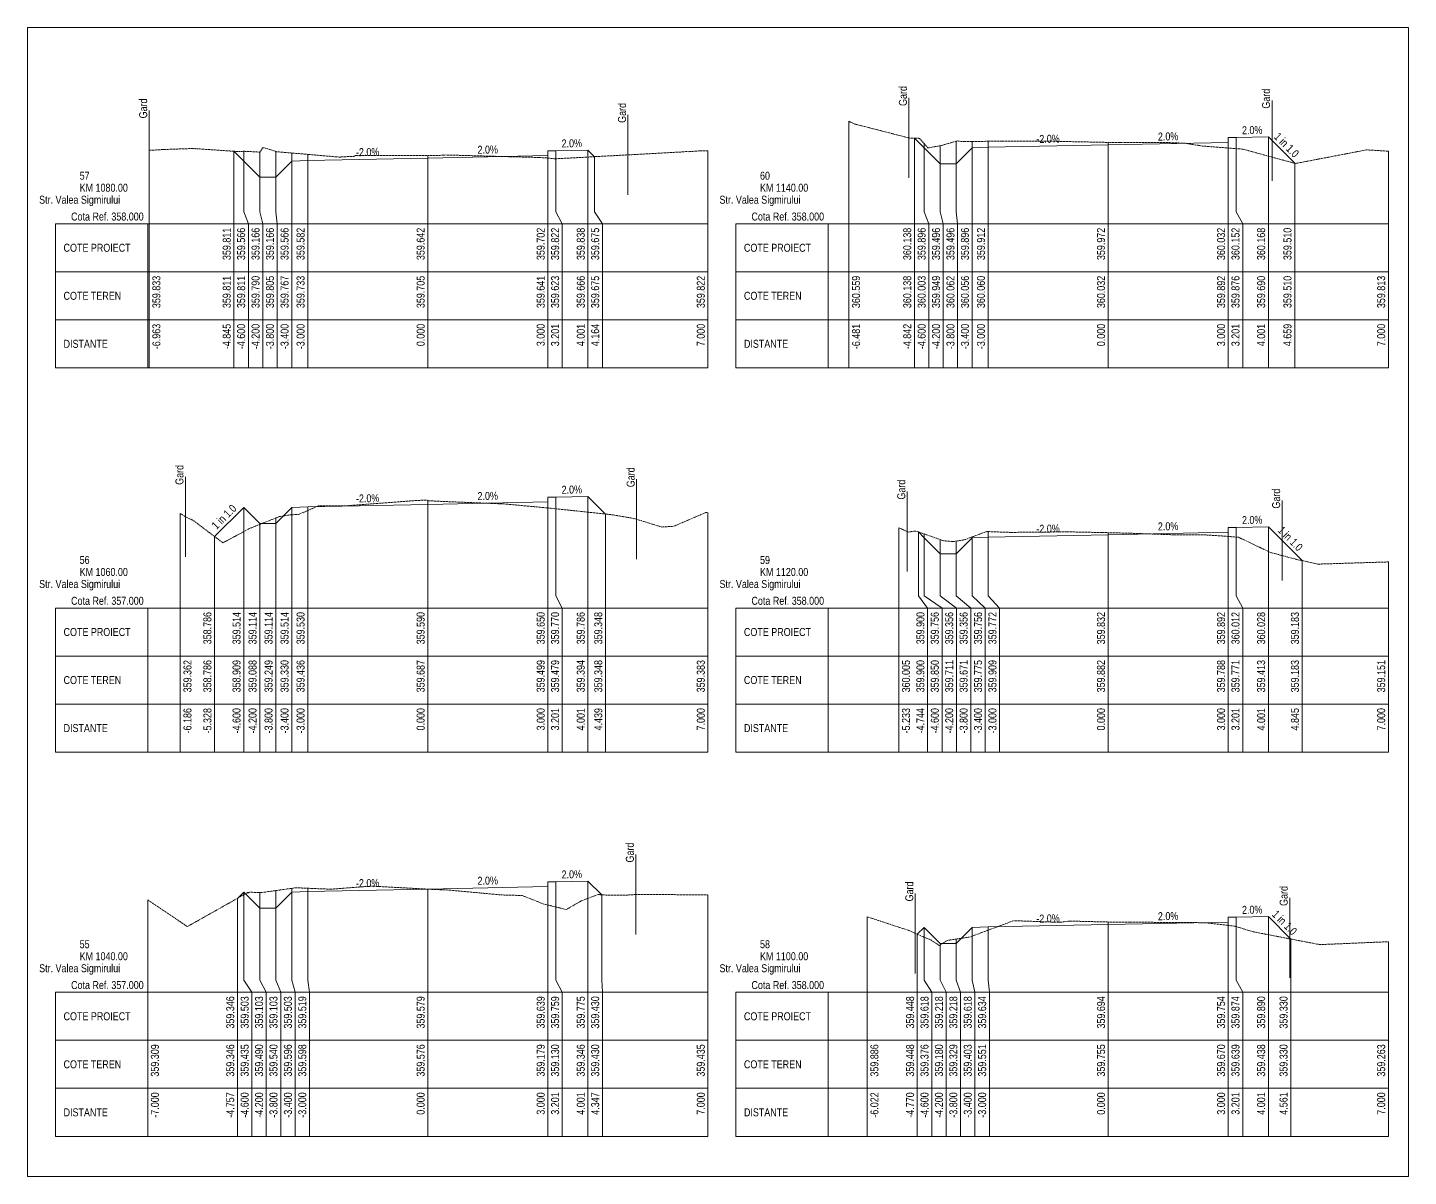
# Paper-space layout 'Str. Valea Sigmirului-XS-10' of a CAD drawing. Extents: x 0 to 345, y 0 to 287.
import ezdxf
from ezdxf.enums import TextEntityAlignment as Align

# ---------------------------------------------------------------- set-up
doc = ezdxf.new("R2010")
doc.units = 0
doc.linetypes.add('DASHED2', pattern=[0.375, 0.25, -0.125])
doc.layers.add('ARD-No Plot', color=1, linetype='Continuous', lineweight=0, plot=False)
for name, color, linetype, lineweight in [('Cartus', 7, 'Continuous', 0), ('DESIGN-TEXT', 7, 'Continuous', 0), ('EXISTING-TEXT', 7, 'Continuous', 0), ('LINES', 7, 'Continuous', 0), ('Text', 7, 'Continuous', 0), ('X-RL', 7, 'Continuous', 0), ('XPLOT-DESIGN', 5, 'Continuous', 0), ('XPLOT-EXISTING', 3, 'DASHED2', 0), ('XPLOT-GRADE', 7, 'Continuous', 0), ('XPLOT-KM', 7, 'Continuous', 0), ('XPLOT-TITLE', 7, 'Continuous', 0)]:
    doc.layers.add(name, color=color, linetype=linetype, lineweight=lineweight)
doc.styles.add('Arial', font='arial.ttf', dxfattribs={"width": 0.8})

# ---------------------------------------------------------------- blocks, each defined once
blk = doc.blocks.new('A3_TRANSV_ALIN_TIRENA')
at = {"layer": 'Cartus'}
blk.add_lwpolyline([(0, 0), (0, 287), (345, 287), (345, 0)], close=True, dxfattribs=at)

psp = doc.layouts.new('Str. Valea Sigmirului-XS-10')

# ---------------------------------------------------------------- linework, layer by layer
at = {"layer": 'LINES'}
for p, q in [((220.2, 269.43), (220.2, 249.43)), ((30.37, 266.33), (30.37, 246.33)), ((310.93, 268.76), (310.93, 248.76)), ((150.01, 265.21), (150.01, 245.21)), ((205.19, 241), (205.19, 263.59)), ((205.19, 241), (205.19, 263.59)), ((221.58, 241), (221.58, 259.38)), ((221.58, 241), (221.58, 259.38)), ((221.58, 241), (221.58, 259.38)), ((302.01, 241), (302.01, 259.52)), ((302.01, 241), (302.01, 259.52)), ((302.01, 241), (302.01, 259.52)), ((310.01, 241), (310.01, 259.68)), ((310.01, 241), (310.01, 259.68)), ((310.01, 241), (310.01, 259.68)), ((30.37, 241), (30.37, 256.33)), ((30.37, 241), (30.37, 256.33)), ((51.55, 241), (51.55, 256.11)), ((51.55, 241), (51.55, 256.11)), ((51.55, 241), (51.55, 256.11)), ((54, 241), (54, 256.11)), ((54, 241), (54, 256.11)), ((54, 241), (54, 256.11)), ((58, 241), (58, 255.9)), ((58, 241), (58, 255.9)), ((58, 241), (58, 255.9)), ((62, 241), (62, 256.05)), ((62, 241), (62, 256.05)), ((62, 241), (62, 256.05)), ((66, 241), (66, 255.67)), ((66, 241), (66, 255.67)), ((66, 241), (66, 255.67)), ((70, 241), (70, 255.33)), ((70, 241), (70, 255.33)), ((70, 241), (70, 255.33)), ((132.01, 241), (132.01, 256.22)), ((132.01, 241), (132.01, 256.22)), ((132.01, 241), (132.01, 256.22)), ((140.01, 241), (140.01, 256.38)), ((140.01, 241), (140.01, 256.38)), ((140.01, 241), (140.01, 256.38)), ((170, 241), (170, 256.22)), ((170, 241), (170, 256.22)), ((224, 241), (224, 258.03)), ((224, 241), (224, 258.03)), ((224, 241), (224, 258.03)), ((228, 241), (228, 257.49)), ((228, 241), (228, 257.49)), ((228, 241), (228, 257.49)), ((232, 241), (232, 258.62)), ((232, 241), (232, 258.62)), ((232, 241), (232, 258.62)), ((236, 241), (236, 258.56)), ((236, 241), (236, 258.56)), ((236, 241), (236, 258.56)), ((240, 241), (240, 258.6)), ((240, 241), (240, 258.6)), ((240, 241), (240, 258.6)), ((270, 241), (270, 258.32)), ((270, 241), (270, 258.32)), ((270, 241), (270, 258.32)), ((300, 241), (300, 258.32)), ((300, 241), (300, 258.32)), ((300, 241), (300, 258.32)), ((340, 241), (340, 256.13)), ((340, 241), (340, 256.13)), ((100, 241), (100, 255.05)), ((100, 241), (100, 255.05)), ((100, 241), (100, 255.05)), ((130, 241), (130, 255.02)), ((130, 241), (130, 255.02)), ((130, 241), (130, 255.02)), ((141.64, 241), (141.64, 254.75)), ((141.64, 241), (141.64, 254.75)), ((141.64, 241), (141.64, 254.75)), ((316.59, 241), (316.59, 253.1)), ((316.59, 241), (316.59, 253.1)), ((316.59, 241), (316.59, 253.1)), ((30.37, 238), (30.37, 241)), ((30.37, 238), (30.37, 241)), ((51.55, 238), (51.55, 241)), ((51.55, 238), (51.55, 241)), ((51.55, 238), (51.55, 241)), ((55.15, 238), (54, 241)), ((55.15, 238), (54, 241)), ((55.15, 238), (54, 241)), ((58.75, 238), (58, 241)), ((58.75, 238), (58, 241)), ((58.75, 238), (58, 241)), ((62.35, 238), (62, 241)), ((62.35, 238), (62, 241)), ((62.35, 238), (62, 241)), ((66, 238), (66, 241)), ((66, 238), (66, 241)), ((66, 238), (66, 241)), ((70, 238), (70, 241)), ((70, 238), (70, 241)), ((70, 238), (70, 241)), ((100, 238), (100, 241)), ((100, 238), (100, 241)), ((100, 238), (100, 241)), ((130, 238), (130, 241)), ((130, 238), (130, 241)), ((130, 238), (130, 241)), ((133.6, 238), (132.01, 241)), ((133.6, 238), (132.01, 241)), ((133.6, 238), (132.01, 241)), ((140.01, 238), (140.01, 241)), ((140.01, 238), (140.01, 241)), ((140.01, 238), (140.01, 241)), ((143.61, 238), (141.64, 241)), ((143.61, 238), (141.64, 241)), ((143.61, 238), (141.64, 241)), ((170, 238), (170, 241)), ((170, 238), (170, 241)), ((205.19, 238), (205.19, 241)), ((205.19, 238), (205.19, 241)), ((221.58, 238), (221.58, 241)), ((221.58, 238), (221.58, 241)), ((221.58, 238), (221.58, 241)), ((225.18, 238), (224, 241)), ((225.18, 238), (224, 241)), ((225.18, 238), (224, 241)), ((228.78, 238), (228, 241)), ((228.78, 238), (228, 241)), ((228.78, 238), (228, 241)), ((232.38, 238), (232, 241)), ((232.38, 238), (232, 241)), ((232.38, 238), (232, 241)), ((236, 238), (236, 241)), ((236, 238), (236, 241)), ((236, 238), (236, 241)), ((240, 238), (240, 241)), ((240, 238), (240, 241)), ((240, 238), (240, 241)), ((270, 238), (270, 241)), ((270, 238), (270, 241)), ((270, 238), (270, 241)), ((300, 238), (300, 241)), ((300, 238), (300, 241)), ((300, 238), (300, 241)), ((303.6, 238), (302.01, 241)), ((303.6, 238), (302.01, 241)), ((303.6, 238), (302.01, 241)), ((310.01, 238), (310.01, 241)), ((310.01, 238), (310.01, 241)), ((310.01, 238), (310.01, 241)), ((316.59, 238), (316.59, 241)), ((316.59, 238), (316.59, 241)), ((316.59, 238), (316.59, 241)), ((340, 238), (340, 241)), ((340, 238), (340, 241)), ((6.98, 226), (6.98, 238)), ((6.98, 238), (30, 238)), ((30, 202), (30, 238)), ((30, 238), (170, 238)), ((30.37, 202), (30.37, 238)), ((30.37, 202), (30.37, 238)), ((51.55, 202), (51.55, 238)), ((51.55, 202), (51.55, 238)), ((51.55, 202), (51.55, 238)), ((55.15, 202), (55.15, 238)), ((55.15, 202), (55.15, 238)), ((55.15, 202), (55.15, 238)), ((58.75, 202), (58.75, 238)), ((58.75, 202), (58.75, 238)), ((58.75, 202), (58.75, 238)), ((62.35, 202), (62.35, 238)), ((62.35, 202), (62.35, 238)), ((62.35, 202), (62.35, 238)), ((66, 202), (66, 238)), ((66, 202), (66, 238)), ((66, 202), (66, 238)), ((70, 202), (70, 238)), ((70, 202), (70, 238)), ((70, 202), (70, 238)), ((100, 202), (100, 238)), ((100, 202), (100, 238)), ((100, 202), (100, 238)), ((130, 202), (130, 238)), ((130, 202), (130, 238)), ((130, 202), (130, 238)), ((133.6, 202), (133.6, 238)), ((133.6, 202), (133.6, 238)), ((133.6, 202), (133.6, 238)), ((140.01, 202), (140.01, 238)), ((140.01, 202), (140.01, 238)), ((140.01, 202), (140.01, 238)), ((143.61, 202), (143.61, 238)), ((143.61, 202), (143.61, 238)), ((143.61, 202), (143.61, 238)), ((170, 202), (170, 238)), ((170, 202), (170, 238)), ((170, 202), (170, 238)), ((176.98, 226), (176.98, 238)), ((176.98, 238), (200, 238)), ((200, 202), (200, 238)), ((200, 238), (340, 238)), ((205.19, 202), (205.19, 238)), ((205.19, 202), (205.19, 238)), ((221.58, 202), (221.58, 238)), ((221.58, 202), (221.58, 238)), ((221.58, 202), (221.58, 238)), ((225.18, 202), (225.18, 238)), ((225.18, 202), (225.18, 238)), ((225.18, 202), (225.18, 238)), ((228.78, 202), (228.78, 238)), ((228.78, 202), (228.78, 238)), ((228.78, 202), (228.78, 238)), ((232.38, 202), (232.38, 238)), ((232.38, 202), (232.38, 238)), ((232.38, 202), (232.38, 238)), ((236, 202), (236, 238)), ((236, 202), (236, 238)), ((236, 202), (236, 238)), ((240, 202), (240, 238)), ((240, 202), (240, 238)), ((240, 202), (240, 238)), ((270, 202), (270, 238)), ((270, 202), (270, 238)), ((270, 202), (270, 238)), ((300, 202), (300, 238)), ((300, 202), (300, 238)), ((300, 202), (300, 238)), ((303.6, 202), (303.6, 238)), ((303.6, 202), (303.6, 238)), ((303.6, 202), (303.6, 238)), ((310.01, 202), (310.01, 238)), ((310.01, 202), (310.01, 238)), ((310.01, 202), (310.01, 238)), ((316.59, 202), (316.59, 238)), ((316.59, 202), (316.59, 238)), ((316.59, 202), (316.59, 238)), ((340, 202), (340, 238)), ((340, 202), (340, 238)), ((340, 202), (340, 238)), ((6.98, 214), (6.98, 226)), ((6.98, 226), (30, 226)), ((30, 226), (6.98, 226)), ((30, 226), (170, 226)), ((176.98, 214), (176.98, 226)), ((176.98, 226), (200, 226)), ((200, 226), (176.98, 226)), ((200, 226), (340, 226)), ((6.98, 202), (6.98, 214)), ((6.98, 214), (30, 214)), ((30, 214), (6.98, 214)), ((30, 214), (170, 214)), ((176.98, 202), (176.98, 214)), ((176.98, 214), (200, 214)), ((200, 214), (176.98, 214)), ((200, 214), (340, 214)), ((30, 202), (6.98, 202)), ((30, 202), (170, 202)), ((200, 202), (176.98, 202)), ((200, 202), (340, 202)), ((39.43, 174.77), (39.43, 154.77)), ((152.17, 174.17), (152.17, 154.17)), ((132.01, 145), (132.01, 169.7)), ((132.01, 145), (132.01, 169.7)), ((132.01, 145), (132.01, 169.7)), ((140.01, 145), (140.01, 169.86)), ((140.01, 145), (140.01, 169.86)), ((140.01, 145), (140.01, 169.86)), ((219.79, 171.09), (219.79, 151.09)), ((38.14, 145), (38.14, 165.62)), ((38.14, 145), (38.14, 165.62)), ((54, 145), (54, 167.14)), ((54, 145), (54, 167.14)), ((54, 145), (54, 167.14)), ((66, 145), (66, 167.14)), ((66, 145), (66, 167.14)), ((66, 145), (66, 167.14)), ((70, 145), (70, 167.3)), ((70, 145), (70, 167.3)), ((70, 145), (70, 167.3)), ((100, 145), (100, 168.87)), ((100, 145), (100, 168.87)), ((100, 145), (100, 168.87)), ((130, 145), (130, 168.5)), ((130, 145), (130, 168.5)), ((130, 145), (130, 168.5)), ((170, 145), (170, 165.83)), ((170, 145), (170, 165.83)), ((313.45, 168.84), (313.45, 148.84)), ((58, 145), (58, 163.14)), ((58, 145), (58, 163.14)), ((58, 145), (58, 163.14)), ((62, 145), (62, 164.49)), ((62, 145), (62, 164.49)), ((62, 145), (62, 164.49)), ((144.39, 145), (144.39, 165.48)), ((144.39, 145), (144.39, 165.48)), ((144.39, 145), (144.39, 165.48)), ((310.01, 145), (310.01, 162.28)), ((310.01, 145), (310.01, 162.28)), ((310.01, 145), (310.01, 162.28)), ((46.72, 145), (46.72, 159.86)), ((46.72, 145), (46.72, 159.86)), ((46.72, 145), (46.72, 159.86)), ((217.67, 145), (217.67, 162.05)), ((217.67, 145), (217.67, 162.05)), ((222.56, 145), (222.56, 161)), ((222.56, 145), (222.56, 161)), ((222.56, 145), (222.56, 161)), ((224, 145), (224, 160.5)), ((224, 145), (224, 160.5)), ((224, 145), (224, 160.5)), ((228, 145), (228, 159.11)), ((228, 145), (228, 159.11)), ((228, 145), (228, 159.11)), ((232, 145), (232, 158.71)), ((232, 145), (232, 158.71)), ((232, 145), (232, 158.71)), ((236, 145), (236, 159.75)), ((236, 145), (236, 159.75)), ((236, 145), (236, 159.75)), ((240, 145), (240, 161.09)), ((240, 145), (240, 161.09)), ((240, 145), (240, 161.09)), ((270, 145), (270, 160.82)), ((270, 145), (270, 160.82)), ((270, 145), (270, 160.82)), ((300, 145), (300, 160.92)), ((300, 145), (300, 160.92)), ((300, 145), (300, 160.92)), ((302.01, 145), (302.01, 162.12)), ((302.01, 145), (302.01, 162.12)), ((302.01, 145), (302.01, 162.12)), ((318.45, 145), (318.45, 153.83)), ((318.45, 145), (318.45, 153.83)), ((318.45, 145), (318.45, 153.83)), ((340, 145), (340, 153.51)), ((340, 145), (340, 153.51)), ((38.14, 142), (38.14, 145)), ((38.14, 142), (38.14, 145)), ((46.72, 142), (46.72, 145)), ((46.72, 142), (46.72, 145)), ((46.72, 142), (46.72, 145)), ((54, 142), (54, 145)), ((54, 142), (54, 145)), ((54, 142), (54, 145)), ((58, 142), (58, 145)), ((58, 142), (58, 145)), ((58, 142), (58, 145)), ((62, 142), (62, 145)), ((62, 142), (62, 145)), ((62, 142), (62, 145)), ((66, 142), (66, 145)), ((66, 142), (66, 145)), ((66, 142), (66, 145)), ((70, 142), (70, 145)), ((70, 142), (70, 145)), ((70, 142), (70, 145)), ((100, 142), (100, 145)), ((100, 142), (100, 145)), ((100, 142), (100, 145)), ((130, 142), (130, 145)), ((130, 142), (130, 145)), ((130, 142), (130, 145)), ((133.6, 142), (132.01, 145)), ((133.6, 142), (132.01, 145)), ((133.6, 142), (132.01, 145)), ((140.01, 142), (140.01, 145)), ((140.01, 142), (140.01, 145)), ((140.01, 142), (140.01, 145)), ((144.39, 142), (144.39, 145)), ((144.39, 142), (144.39, 145)), ((144.39, 142), (144.39, 145)), ((170, 142), (170, 145)), ((170, 142), (170, 145)), ((217.67, 142), (217.67, 145)), ((217.67, 142), (217.67, 145)), ((224.87, 142), (222.56, 145)), ((224.87, 142), (222.56, 145)), ((224.87, 142), (222.56, 145)), ((228.47, 142), (224, 145)), ((228.47, 142), (224, 145)), ((228.47, 142), (224, 145)), ((232.07, 142), (228, 145)), ((232.07, 142), (228, 145)), ((232.07, 142), (228, 145)), ((235.67, 142), (232, 145)), ((235.67, 142), (232, 145)), ((235.67, 142), (232, 145)), ((239.27, 142), (236, 145)), ((239.27, 142), (236, 145)), ((239.27, 142), (236, 145)), ((242.87, 142), (240, 145)), ((242.87, 142), (240, 145)), ((242.87, 142), (240, 145)), ((270, 142), (270, 145)), ((270, 142), (270, 145)), ((270, 142), (270, 145)), ((300, 142), (300, 145)), ((300, 142), (300, 145)), ((300, 142), (300, 145)), ((303.6, 142), (302.01, 145)), ((303.6, 142), (302.01, 145)), ((303.6, 142), (302.01, 145)), ((310.01, 142), (310.01, 145)), ((310.01, 142), (310.01, 145)), ((310.01, 142), (310.01, 145)), ((318.45, 142), (318.45, 145)), ((318.45, 142), (318.45, 145)), ((318.45, 142), (318.45, 145)), ((340, 142), (340, 145)), ((340, 142), (340, 145)), ((6.98, 130), (6.98, 142)), ((6.98, 142), (30, 142)), ((30, 106), (30, 142)), ((30, 142), (170, 142)), ((38.14, 106), (38.14, 142)), ((38.14, 106), (38.14, 142)), ((46.72, 106), (46.72, 142)), ((46.72, 106), (46.72, 142)), ((46.72, 106), (46.72, 142)), ((54, 106), (54, 142)), ((54, 106), (54, 142)), ((54, 106), (54, 142)), ((58, 106), (58, 142)), ((58, 106), (58, 142)), ((58, 106), (58, 142)), ((62, 106), (62, 142)), ((62, 106), (62, 142)), ((62, 106), (62, 142)), ((66, 106), (66, 142)), ((66, 106), (66, 142)), ((66, 106), (66, 142)), ((70, 106), (70, 142)), ((70, 106), (70, 142)), ((70, 106), (70, 142)), ((100, 106), (100, 142)), ((100, 106), (100, 142)), ((100, 106), (100, 142)), ((130, 106), (130, 142)), ((130, 106), (130, 142)), ((130, 106), (130, 142)), ((133.6, 106), (133.6, 142)), ((133.6, 106), (133.6, 142)), ((133.6, 106), (133.6, 142)), ((140.01, 106), (140.01, 142)), ((140.01, 106), (140.01, 142)), ((140.01, 106), (140.01, 142)), ((144.39, 106), (144.39, 142)), ((144.39, 106), (144.39, 142)), ((144.39, 106), (144.39, 142)), ((170, 106), (170, 142)), ((170, 106), (170, 142)), ((170, 106), (170, 142)), ((176.98, 130), (176.98, 142)), ((176.98, 142), (200, 142)), ((200, 106), (200, 142)), ((200, 142), (340, 142)), ((217.67, 106), (217.67, 142)), ((217.67, 106), (217.67, 142)), ((224.87, 106), (224.87, 142)), ((224.87, 106), (224.87, 142)), ((224.87, 106), (224.87, 142)), ((228.47, 106), (228.47, 142)), ((228.47, 106), (228.47, 142)), ((228.47, 106), (228.47, 142)), ((232.07, 106), (232.07, 142)), ((232.07, 106), (232.07, 142)), ((232.07, 106), (232.07, 142)), ((235.67, 106), (235.67, 142)), ((235.67, 106), (235.67, 142)), ((235.67, 106), (235.67, 142)), ((239.27, 106), (239.27, 142)), ((239.27, 106), (239.27, 142)), ((239.27, 106), (239.27, 142)), ((242.87, 106), (242.87, 142)), ((242.87, 106), (242.87, 142)), ((242.87, 106), (242.87, 142)), ((270, 106), (270, 142)), ((270, 106), (270, 142)), ((270, 106), (270, 142)), ((300, 106), (300, 142)), ((300, 106), (300, 142)), ((300, 106), (300, 142)), ((303.6, 106), (303.6, 142)), ((303.6, 106), (303.6, 142)), ((303.6, 106), (303.6, 142)), ((310.01, 106), (310.01, 142)), ((310.01, 106), (310.01, 142)), ((310.01, 106), (310.01, 142)), ((318.45, 106), (318.45, 142)), ((318.45, 106), (318.45, 142)), ((318.45, 106), (318.45, 142)), ((340, 106), (340, 142)), ((340, 106), (340, 142)), ((340, 106), (340, 142)), ((6.98, 118), (6.98, 130)), ((6.98, 130), (30, 130)), ((30, 130), (6.98, 130)), ((30, 130), (170, 130)), ((176.98, 118), (176.98, 130)), ((176.98, 130), (200, 130)), ((200, 130), (176.98, 130)), ((200, 130), (340, 130)), ((6.98, 106), (6.98, 118)), ((6.98, 118), (30, 118)), ((30, 118), (6.98, 118)), ((30, 118), (170, 118)), ((176.98, 106), (176.98, 118)), ((176.98, 118), (200, 118)), ((200, 118), (176.98, 118)), ((200, 118), (340, 118)), ((30, 106), (6.98, 106)), ((30, 106), (170, 106)), ((200, 106), (176.98, 106)), ((200, 106), (340, 106)), ((151.97, 80.42), (151.97, 60.42)), ((132.01, 49), (132.01, 73.59)), ((132.01, 49), (132.01, 73.59)), ((132.01, 49), (132.01, 73.59)), ((140.01, 49), (140.01, 73.75)), ((140.01, 49), (140.01, 73.75)), ((140.01, 49), (140.01, 73.75)), ((30, 49), (30, 69.09)), ((30, 49), (30, 69.09)), ((52.43, 49), (52.43, 69.46)), ((52.43, 49), (52.43, 69.46)), ((52.43, 49), (52.43, 69.46)), ((54, 49), (54, 71.03)), ((54, 49), (54, 71.03)), ((54, 49), (54, 71.03)), ((58, 49), (58, 70.9)), ((58, 49), (58, 70.9)), ((58, 49), (58, 70.9)), ((62, 49), (62, 71.4)), ((62, 49), (62, 71.4)), ((62, 49), (62, 71.4)), ((66, 49), (66, 71.96)), ((66, 49), (66, 71.96)), ((66, 49), (66, 71.96)), ((70, 49), (70, 71.98)), ((70, 49), (70, 71.98)), ((70, 49), (70, 71.98)), ((100, 49), (100, 71.79)), ((100, 49), (100, 71.79)), ((100, 49), (100, 71.79)), ((130, 49), (130, 72.39)), ((130, 49), (130, 72.39)), ((130, 49), (130, 72.39)), ((143.47, 49), (143.47, 70.3)), ((143.47, 49), (143.47, 70.3)), ((143.47, 49), (143.47, 70.3)), ((170, 49), (170, 70.35)), ((170, 49), (170, 70.35)), ((221.8, 70.7), (221.8, 50.7)), ((315.34, 69.57), (315.34, 49.57)), ((209.78, 49), (209.78, 64.86)), ((209.78, 49), (209.78, 64.86)), ((224, 49), (224, 62.18)), ((224, 49), (224, 62.18)), ((224, 49), (224, 62.18)), ((236, 49), (236, 62.18)), ((236, 49), (236, 62.18)), ((236, 49), (236, 62.18)), ((240, 49), (240, 62.34)), ((240, 49), (240, 62.34)), ((240, 49), (240, 62.34)), ((270, 49), (270, 63.55)), ((270, 49), (270, 63.55)), ((270, 49), (270, 63.55)), ((300, 49), (300, 63.54)), ((300, 49), (300, 63.54)), ((300, 49), (300, 63.54)), ((302.01, 49), (302.01, 64.74)), ((302.01, 49), (302.01, 64.74)), ((302.01, 49), (302.01, 64.74)), ((310.01, 49), (310.01, 64.9)), ((310.01, 49), (310.01, 64.9)), ((310.01, 49), (310.01, 64.9)), ((222.3, 49), (222.3, 60.48)), ((222.3, 49), (222.3, 60.48)), ((222.3, 49), (222.3, 60.48)), ((232, 49), (232, 59.29)), ((232, 49), (232, 59.29)), ((232, 49), (232, 59.29)), ((315.61, 49), (315.61, 59.3)), ((315.61, 49), (315.61, 59.3)), ((315.61, 49), (315.61, 59.3)), ((228, 49), (228, 58.18)), ((228, 49), (228, 58.18)), ((228, 49), (228, 58.18)), ((340, 49), (340, 58.63)), ((340, 49), (340, 58.63)), ((30, 46), (30, 49)), ((30, 46), (30, 49)), ((52.43, 46), (52.43, 49)), ((52.43, 46), (52.43, 49)), ((52.43, 46), (52.43, 49)), ((56.03, 46), (54, 49)), ((56.03, 46), (54, 49)), ((56.03, 46), (54, 49)), ((59.63, 46), (58, 49)), ((59.63, 46), (58, 49)), ((59.63, 46), (58, 49)), ((63.23, 46), (62, 49)), ((63.23, 46), (62, 49)), ((63.23, 46), (62, 49)), ((66.83, 46), (66, 49)), ((66.83, 46), (66, 49)), ((66.83, 46), (66, 49)), ((70.43, 46), (70, 49)), ((70.43, 46), (70, 49)), ((70.43, 46), (70, 49)), ((100, 46), (100, 49)), ((100, 46), (100, 49)), ((100, 46), (100, 49)), ((130, 46), (130, 49)), ((130, 46), (130, 49)), ((130, 46), (130, 49)), ((133.6, 46), (132.01, 49)), ((133.6, 46), (132.01, 49)), ((133.6, 46), (132.01, 49)), ((140.01, 46), (140.01, 49)), ((140.01, 46), (140.01, 49)), ((140.01, 46), (140.01, 49)), ((143.61, 46), (143.47, 49)), ((143.61, 46), (143.47, 49)), ((143.61, 46), (143.47, 49)), ((170, 46), (170, 49)), ((170, 46), (170, 49)), ((209.78, 46), (209.78, 49)), ((209.78, 46), (209.78, 49)), ((222.3, 46), (222.3, 49)), ((222.3, 46), (222.3, 49)), ((222.3, 46), (222.3, 49)), ((225.9, 46), (224, 49)), ((225.9, 46), (224, 49)), ((225.9, 46), (224, 49)), ((229.5, 46), (228, 49)), ((229.5, 46), (228, 49)), ((229.5, 46), (228, 49)), ((233.1, 46), (232, 49)), ((233.1, 46), (232, 49)), ((233.1, 46), (232, 49)), ((236.7, 46), (236, 49)), ((236.7, 46), (236, 49)), ((236.7, 46), (236, 49)), ((240.3, 46), (240, 49)), ((240.3, 46), (240, 49)), ((240.3, 46), (240, 49)), ((270, 46), (270, 49)), ((270, 46), (270, 49)), ((270, 46), (270, 49)), ((300, 46), (300, 49)), ((300, 46), (300, 49)), ((300, 46), (300, 49)), ((303.6, 46), (302.01, 49)), ((303.6, 46), (302.01, 49)), ((303.6, 46), (302.01, 49)), ((310.01, 46), (310.01, 49)), ((310.01, 46), (310.01, 49)), ((310.01, 46), (310.01, 49)), ((315.61, 46), (315.61, 49)), ((315.61, 46), (315.61, 49)), ((315.61, 46), (315.61, 49)), ((340, 46), (340, 49)), ((340, 46), (340, 49)), ((6.98, 34), (6.98, 46)), ((6.98, 46), (30, 46)), ((30, 10), (30, 46)), ((30, 10), (30, 46)), ((30, 10), (30, 46)), ((30, 46), (170, 46)), ((52.43, 10), (52.43, 46)), ((52.43, 10), (52.43, 46)), ((52.43, 10), (52.43, 46)), ((56.03, 10), (56.03, 46)), ((56.03, 10), (56.03, 46)), ((56.03, 10), (56.03, 46)), ((59.63, 10), (59.63, 46)), ((59.63, 10), (59.63, 46)), ((59.63, 10), (59.63, 46)), ((63.23, 10), (63.23, 46)), ((63.23, 10), (63.23, 46)), ((63.23, 10), (63.23, 46)), ((66.83, 10), (66.83, 46)), ((66.83, 10), (66.83, 46)), ((66.83, 10), (66.83, 46)), ((70.43, 10), (70.43, 46)), ((70.43, 10), (70.43, 46)), ((70.43, 10), (70.43, 46)), ((100, 10), (100, 46)), ((100, 10), (100, 46)), ((100, 10), (100, 46)), ((130, 10), (130, 46)), ((130, 10), (130, 46)), ((130, 10), (130, 46)), ((133.6, 10), (133.6, 46)), ((133.6, 10), (133.6, 46)), ((133.6, 10), (133.6, 46)), ((140.01, 10), (140.01, 46)), ((140.01, 10), (140.01, 46)), ((140.01, 10), (140.01, 46)), ((143.61, 10), (143.61, 46)), ((143.61, 10), (143.61, 46)), ((143.61, 10), (143.61, 46)), ((170, 10), (170, 46)), ((170, 10), (170, 46)), ((170, 10), (170, 46)), ((176.98, 34), (176.98, 46)), ((176.98, 46), (200, 46)), ((200, 10), (200, 46)), ((200, 46), (340, 46)), ((209.78, 10), (209.78, 46)), ((209.78, 10), (209.78, 46)), ((222.3, 10), (222.3, 46)), ((222.3, 10), (222.3, 46)), ((222.3, 10), (222.3, 46)), ((225.9, 10), (225.9, 46)), ((225.9, 10), (225.9, 46)), ((225.9, 10), (225.9, 46)), ((229.5, 10), (229.5, 46)), ((229.5, 10), (229.5, 46)), ((229.5, 10), (229.5, 46)), ((233.1, 10), (233.1, 46)), ((233.1, 10), (233.1, 46)), ((233.1, 10), (233.1, 46)), ((236.7, 10), (236.7, 46)), ((236.7, 10), (236.7, 46)), ((236.7, 10), (236.7, 46)), ((240.3, 10), (240.3, 46)), ((240.3, 10), (240.3, 46)), ((240.3, 10), (240.3, 46)), ((270, 10), (270, 46)), ((270, 10), (270, 46)), ((270, 10), (270, 46)), ((300, 10), (300, 46)), ((300, 10), (300, 46)), ((300, 10), (300, 46)), ((303.6, 10), (303.6, 46)), ((303.6, 10), (303.6, 46)), ((303.6, 10), (303.6, 46)), ((310.01, 10), (310.01, 46)), ((310.01, 10), (310.01, 46)), ((310.01, 10), (310.01, 46)), ((315.61, 10), (315.61, 46)), ((315.61, 10), (315.61, 46)), ((315.61, 10), (315.61, 46)), ((340, 10), (340, 46)), ((340, 10), (340, 46)), ((340, 10), (340, 46)), ((6.98, 22), (6.98, 34)), ((6.98, 34), (30, 34)), ((30, 34), (6.98, 34)), ((30, 34), (170, 34)), ((176.98, 22), (176.98, 34)), ((176.98, 34), (200, 34)), ((200, 34), (176.98, 34)), ((200, 34), (340, 34)), ((6.98, 10), (6.98, 22)), ((6.98, 22), (30, 22)), ((30, 22), (6.98, 22)), ((30, 22), (170, 22)), ((176.98, 10), (176.98, 22)), ((176.98, 22), (200, 22)), ((200, 22), (176.98, 22)), ((200, 22), (340, 22)), ((30, 10), (6.98, 10)), ((30, 10), (170, 10)), ((200, 10), (176.98, 10)), ((200, 10), (340, 10))]:
    psp.add_line(p, q, dxfattribs=at)
at = {"layer": 'XPLOT-DESIGN'}
for p, q in [((221.58, 259.38), (224, 256.96)), ((300, 258.32), (300.01, 259.52)), ((300.01, 259.52), (302.01, 259.52)), ((302.01, 259.52), (310.01, 259.68)), ((310.01, 259.68), (316.59, 253.1)), ((51.55, 256.11), (54, 253.66)), ((130, 255.02), (130.01, 256.22)), ((130.01, 256.22), (132.01, 256.22)), ((132.01, 256.22), (140.01, 256.38)), ((140.01, 256.38), (141.64, 254.75)), ((224, 256.96), (228, 252.96)), ((232, 252.96), (236, 256.96)), ((236, 256.96), (240, 257.12)), ((240, 257.12), (270, 257.72)), ((270, 257.72), (300, 258.32)), ((54, 253.66), (58, 249.66)), ((62, 249.66), (66, 253.66)), ((66, 253.66), (70, 253.82)), ((70, 253.82), (100, 254.42)), ((100, 254.42), (130, 255.02)), ((228, 252.96), (232, 252.96)), ((58, 249.66), (62, 249.66)), ((130, 168.5), (130.01, 169.7)), ((130.01, 169.7), (132.01, 169.7)), ((132.01, 169.7), (140.01, 169.86)), ((140.01, 169.86), (144.39, 165.48)), ((46.72, 159.86), (54, 167.14)), ((54, 167.14), (58, 163.14)), ((62, 163.14), (66, 167.14)), ((66, 167.14), (70, 167.3)), ((70, 167.3), (100, 167.9)), ((100, 167.9), (130, 168.5)), ((58, 163.14), (62, 163.14)), ((302.01, 162.12), (310.01, 162.28)), ((310.01, 162.28), (318.45, 153.83)), ((222.56, 161), (224, 159.56)), ((224, 159.56), (228, 155.56)), ((232, 155.56), (236, 159.56)), ((236, 159.56), (240, 159.72)), ((240, 159.72), (270, 160.32)), ((270, 160.32), (300, 160.92)), ((300, 160.92), (300.01, 162.12)), ((300.01, 162.12), (302.01, 162.12)), ((228, 155.56), (232, 155.56)), ((130, 72.39), (130.01, 73.59)), ((130.01, 73.59), (132.01, 73.59)), ((132.01, 73.59), (140.01, 73.75)), ((140.01, 73.75), (143.47, 70.3)), ((52.43, 69.46), (54, 71.03)), ((54, 71.03), (58, 67.03)), ((62, 67.03), (66, 71.03)), ((66, 71.03), (70, 71.19)), ((70, 71.19), (100, 71.79)), ((100, 71.79), (130, 72.39)), ((58, 67.03), (62, 67.03)), ((222.3, 60.48), (224, 62.18)), ((224, 62.18), (228, 58.18)), ((232, 58.18), (236, 62.18)), ((236, 62.18), (240, 62.34)), ((240, 62.34), (270, 62.94)), ((270, 62.94), (300, 63.54)), ((300, 63.54), (300.01, 64.74)), ((300.01, 64.74), (302.01, 64.74)), ((302.01, 64.74), (310.01, 64.9)), ((310.01, 64.9), (315.61, 59.3)), ((228, 58.18), (232, 58.18))]:
    psp.add_line(p, q, dxfattribs=at)
at = {"layer": 'XPLOT-EXISTING'}
for p, q in [((205.19, 263.59), (206.66, 262.92)), ((206.66, 262.92), (220.2, 259.43)), ((220.2, 259.43), (221.58, 259.38)), ((221.58, 259.38), (222.88, 259.33)), ((222.88, 259.33), (224, 258.03)), ((30.37, 256.33), (34.03, 256.55)), ((34.03, 256.55), (41.48, 256.8)), ((41.48, 256.8), (41.69, 256.72)), ((41.69, 256.72), (42.03, 256.76)), ((42.03, 256.76), (51.55, 256.11)), ((51.55, 256.11), (52.88, 256.02)), ((52.88, 256.02), (53.89, 256.11)), ((53.89, 256.11), (54, 256.11)), ((54, 256.11), (58, 255.9)), ((58, 255.9), (58.03, 255.9)), ((58.03, 255.9), (58.49, 256.47)), ((58.49, 256.47), (58.59, 256.97)), ((58.59, 256.97), (59.47, 256.91)), ((59.47, 256.91), (62, 256.05)), ((62, 256.05), (62.14, 256)), ((62.14, 256), (66, 255.67)), ((66, 255.67), (70, 255.33)), ((70, 255.33), (77.98, 254.64)), ((141.64, 254.75), (163.35, 255.93)), ((163.35, 255.93), (164.87, 256.06)), ((164.87, 256.06), (165.11, 255.99)), ((165.11, 255.99), (167.85, 256.21)), ((167.85, 256.21), (170, 256.22)), ((170, 256.22), (170, 256.22)), ((224, 258.03), (224.93, 256.94)), ((224.93, 256.94), (228, 257.49)), ((228, 257.49), (228.32, 257.55)), ((228.32, 257.55), (232, 258.62)), ((232, 258.62), (232.23, 258.69)), ((232.23, 258.69), (233.82, 258.53)), ((233.82, 258.53), (236, 258.56)), ((236, 258.56), (240, 258.6)), ((240, 258.6), (243.4, 258.63)), ((243.4, 258.63), (255.12, 258.67)), ((255.12, 258.67), (255.7, 258.63)), ((255.7, 258.63), (257.5, 258.58)), ((257.5, 258.58), (270, 258.32)), ((270, 258.32), (270, 258.32)), ((270, 258.32), (270.58, 258.31)), ((270.58, 258.31), (272.81, 258.29)), ((272.81, 258.29), (273.56, 258.31)), ((273.56, 258.31), (273.57, 258.29)), ((273.57, 258.29), (283.16, 258.34)), ((283.16, 258.34), (289.31, 258.12)), ((289.31, 258.12), (291.78, 257.65)), ((291.78, 257.65), (291.82, 257.7)), ((291.82, 257.7), (293.5, 257.42)), ((293.5, 257.42), (300, 256.92)), ((300, 256.92), (302.01, 256.76)), ((302.01, 256.76), (303.64, 256.64)), ((303.64, 256.64), (310.01, 254.9)), ((316.77, 253.05), (334.57, 256.46)), ((334.57, 256.46), (340, 256.13)), ((340, 256.13), (340, 256.13)), ((77.98, 254.64), (78.61, 254.72)), ((78.61, 254.72), (81.47, 254.83)), ((81.47, 254.83), (81.91, 255.02)), ((81.91, 255.02), (100, 255.05)), ((100, 255.05), (100, 255.05)), ((100, 255.05), (102.64, 255.05)), ((102.64, 255.05), (104.02, 255.16)), ((104.02, 255.16), (104.42, 255.18)), ((104.42, 255.18), (127.58, 254.56)), ((127.58, 254.56), (127.61, 254.54)), ((127.61, 254.54), (129.38, 254.47)), ((129.38, 254.47), (130, 254.41)), ((130, 254.41), (130.19, 254.4)), ((130.19, 254.4), (131.84, 254.22)), ((131.84, 254.22), (132.01, 254.23)), ((132.01, 254.23), (140.01, 254.66)), ((140.01, 254.66), (141.64, 254.75)), ((310.01, 254.9), (316.59, 253.1)), ((316.59, 253.1), (316.77, 253.05)), ((38.14, 165.62), (39.43, 164.77)), ((67.71, 165.36), (70, 166.36)), ((70, 166.36), (72.63, 167.51)), ((72.63, 167.51), (79.44, 167.52)), ((79.44, 167.52), (96.74, 168.83)), ((96.74, 168.83), (99.85, 168.98)), ((99.85, 168.98), (100, 168.87)), ((100, 168.87), (100, 168.87)), ((100, 168.87), (100.08, 168.81)), ((100.08, 168.81), (103.27, 168.64)), ((103.27, 168.64), (119.11, 168)), ((119.11, 168), (130, 166.99)), ((130, 166.99), (131.15, 166.88)), ((131.15, 166.88), (132.01, 166.79)), ((132.01, 166.79), (140.01, 165.94)), ((140.01, 165.94), (144.39, 165.48)), ((161.46, 162.42), (169.49, 165.87)), ((169.49, 165.87), (170, 165.83)), ((170, 165.83), (170, 165.83)), ((39.43, 164.77), (41.23, 163.98)), ((41.23, 163.98), (46.72, 159.86)), ((55.39, 161.84), (58, 162.88)), ((58, 162.88), (62, 164.49)), ((62, 164.49), (62.83, 164.82)), ((62.83, 164.82), (65.6, 165.28)), ((65.6, 165.28), (66, 165.3)), ((66, 165.3), (67.71, 165.36)), ((144.39, 165.48), (145.94, 165.31)), ((145.94, 165.31), (151.47, 164.38)), ((151.47, 164.38), (158.46, 162.23)), ((158.46, 162.23), (161.46, 162.42)), ((46.72, 159.86), (48.82, 158.28)), ((48.82, 158.28), (54, 161.09)), ((54, 161.09), (55.39, 161.84)), ((217.67, 162.05), (219.79, 161.09)), ((219.79, 161.09), (219.81, 161.03)), ((219.81, 161.03), (220.03, 160.97)), ((220.03, 160.97), (221.89, 161.23)), ((221.89, 161.23), (222.56, 161)), ((222.56, 161), (224, 160.5)), ((224, 160.5), (228, 159.11)), ((228, 159.11), (228.86, 158.81)), ((228.86, 158.81), (231.17, 158.59)), ((231.17, 158.59), (232, 158.71)), ((232, 158.71), (234.02, 159.02)), ((234.02, 159.02), (236, 159.75)), ((236, 159.75), (239.64, 161.1)), ((239.64, 161.1), (240, 161.09)), ((240, 161.09), (245.64, 160.89)), ((245.64, 160.89), (259.74, 161.03)), ((259.74, 161.03), (269.42, 160.83)), ((269.42, 160.83), (270, 160.82)), ((270, 160.82), (270, 160.82)), ((270, 160.82), (275.47, 160.68)), ((275.47, 160.68), (286.44, 160.29)), ((286.44, 160.29), (294.46, 160.25)), ((294.46, 160.25), (299.16, 159.95)), ((299.16, 159.95), (300, 159.88)), ((300, 159.88), (302.01, 159.71)), ((302.01, 159.71), (302.58, 159.66)), ((302.58, 159.66), (310.01, 156.13)), ((310.01, 156.13), (310.55, 155.88)), ((310.55, 155.88), (317.12, 154.13)), ((317.12, 154.13), (318.45, 153.83)), ((318.45, 153.83), (322.28, 152.96)), ((322.28, 152.96), (340, 153.51)), ((340, 153.51), (340, 153.51)), ((75.77, 71.75), (85.69, 72.49)), ((85.69, 72.49), (86.48, 72.53)), ((86.48, 72.53), (86.54, 72.49)), ((86.54, 72.49), (100, 71.76)), ((30, 69.09), (30, 69.09)), ((30, 69.09), (38.7, 63.24)), ((39.91, 62.41), (52.43, 69.46)), ((52.43, 69.46), (54, 70.35)), ((54, 70.35), (54.87, 70.83)), ((54.87, 70.83), (55.07, 70.98)), ((55.07, 70.98), (55.16, 70.78)), ((55.16, 70.78), (55.17, 70.96)), ((55.17, 70.96), (55.46, 71)), ((55.46, 71), (58, 70.9)), ((58, 70.9), (58.36, 70.89)), ((58.36, 70.89), (62, 71.4)), ((62, 71.4), (66, 71.96)), ((66, 71.96), (67.04, 72.11)), ((67.04, 72.11), (70, 71.98)), ((70, 71.98), (75.77, 71.75)), ((100, 71.76), (100, 71.76)), ((100, 71.76), (101.03, 71.7)), ((101.03, 71.7), (105.15, 71.54)), ((105.15, 71.54), (118.42, 70.31)), ((118.42, 70.31), (123.56, 70.17)), ((123.56, 70.17), (128.78, 68.09)), ((138.34, 68.82), (140.01, 69.46)), ((140.01, 69.46), (142.61, 70.44)), ((142.61, 70.44), (143.37, 70.3)), ((143.37, 70.3), (143.47, 70.3)), ((143.47, 70.3), (149.96, 70.29)), ((149.96, 70.29), (151.97, 70.42)), ((151.97, 70.42), (170, 70.35)), ((128.78, 68.09), (130, 67.79)), ((130, 67.79), (132.01, 67.3)), ((132.01, 67.3), (134.57, 66.67)), ((134.57, 66.67), (138.34, 68.82)), ((38.7, 63.24), (39.91, 62.41)), ((209.78, 64.86), (220.24, 61.41)), ((240, 61.51), (246.36, 63.88)), ((246.36, 63.88), (257.88, 63.47)), ((257.88, 63.47), (260.4, 63.78)), ((260.4, 63.78), (270, 63.55)), ((270, 63.55), (270, 63.55)), ((270, 63.55), (272.24, 63.49)), ((272.24, 63.49), (275.36, 63.5)), ((275.36, 63.5), (291.15, 63.42)), ((291.15, 63.42), (294.59, 63.32)), ((294.59, 63.32), (300, 62.7)), ((300, 62.7), (301.6, 62.52)), ((301.6, 62.52), (302.01, 62.39)), ((302.01, 62.39), (306.19, 61.12)), ((220.24, 61.41), (221.8, 60.7)), ((221.8, 60.7), (222.3, 60.48)), ((222.3, 60.48), (224, 59.76)), ((224, 59.76), (225.65, 59.07)), ((225.65, 59.07), (227.82, 57.68)), ((228, 57.8), (229.79, 58.96)), ((229.79, 58.96), (232, 59.29)), ((232, 59.29), (235.37, 59.79)), ((235.37, 59.79), (236, 60.03)), ((236, 60.03), (240, 61.51)), ((306.19, 61.12), (310.01, 60.38)), ((310.01, 60.38), (315.61, 59.3)), ((315.61, 59.3), (322.89, 57.9)), ((227.82, 57.68), (228, 57.8)), ((322.89, 57.9), (340, 58.63)), ((340, 58.63), (340, 58.63))]:
    psp.add_line(p, q, dxfattribs=at)

# ---------------------------------------------------------------- block references
at = {"layer": 'Cartus'}
psp.add_blockref('A3_TRANSV_ALIN_TIRENA', (0, 0), dxfattribs=at)

# ---------------------------------------------------------------- texts
at = {"layer": 'ARD-No Plot', "style": 'Arial', "width": 0.8}
for p in [(13, 243), (183, 243), (13, 147), (183, 147), (13, 51), (183, 51)]:
    psp.add_text('Str. Valea Sigmirului', height=2, dxfattribs=at).set_placement(p, align=Align.CENTER)
at = {"layer": 'DESIGN-TEXT', "style": 'Arial', "width": 0.8}
for s, p in [('359.811', (50.75, 237)), ('359.566', (54.35, 237)), ('359.166', (57.95, 237)), ('359.166', (61.55, 237)), ('359.566', (65.2, 237)), ('359.582', (69.2, 237)), ('359.642', (99.2, 237)), ('359.702', (129.2, 237)), ('359.822', (132.8, 237)), ('359.838', (139.21, 237)), ('359.675', (142.81, 237)), ('360.138', (220.78, 237)), ('359.896', (224.38, 237)), ('359.496', (227.98, 237)), ('359.496', (231.58, 237)), ('359.896', (235.2, 237)), ('359.912', (239.2, 237)), ('359.972', (269.2, 237)), ('360.032', (299.2, 237)), ('360.152', (302.8, 237)), ('360.168', (309.21, 237)), ('359.510', (315.79, 237)), ('358.786', (45.92, 141)), ('359.514', (53.2, 141)), ('359.114', (57.2, 141)), ('359.114', (61.2, 141)), ('359.514', (65.2, 141)), ('359.530', (69.2, 141)), ('359.590', (99.2, 141)), ('359.650', (129.2, 141)), ('359.770', (132.8, 141)), ('359.786', (139.21, 141)), ('359.348', (143.59, 141)), ('359.900', (224.07, 141)), ('359.756', (227.67, 141)), ('359.356', (231.27, 141)), ('359.356', (234.87, 141)), ('359.756', (238.47, 141)), ('359.772', (242.07, 141)), ('359.832', (269.2, 141)), ('359.892', (299.2, 141)), ('360.012', (302.8, 141)), ('360.028', (309.21, 141)), ('359.183', (317.65, 141)), ('359.346', (51.63, 45)), ('359.503', (55.23, 45)), ('359.103', (58.83, 45)), ('359.103', (62.43, 45)), ('359.503', (66.03, 45)), ('359.519', (69.63, 45)), ('359.579', (99.2, 45)), ('359.639', (129.2, 45)), ('359.759', (132.8, 45)), ('359.775', (139.21, 45)), ('359.430', (142.81, 45)), ('359.448', (221.5, 45)), ('359.618', (225.1, 45)), ('359.218', (228.7, 45)), ('359.218', (232.3, 45)), ('359.618', (235.9, 45)), ('359.634', (239.5, 45)), ('359.694', (269.2, 45)), ('359.754', (299.2, 45)), ('359.874', (302.8, 45)), ('359.890', (309.21, 45)), ('359.330', (314.81, 45))]:
    psp.add_text(s, height=2, rotation=90, dxfattribs=at).set_placement(p, align=Align.RIGHT)
at = {"layer": 'EXISTING-TEXT', "style": 'Arial', "width": 0.8}
for s, p in [('359.833', (33.17, 225)), ('359.811', (50.75, 225)), ('359.811', (54.35, 225)), ('359.790', (57.95, 225)), ('359.805', (61.55, 225)), ('359.767', (65.2, 225)), ('359.733', (69.2, 225)), ('359.705', (99.2, 225)), ('359.705', (99.2, 225)), ('359.641', (129.2, 225)), ('359.623', (132.8, 225)), ('359.666', (139.21, 225)), ('359.675', (142.81, 225)), ('359.822', (169.2, 225)), ('359.822', (169.2, 225)), ('360.559', (207.99, 225)), ('360.138', (220.78, 225)), ('360.003', (224.38, 225)), ('359.949', (227.98, 225)), ('360.062', (231.58, 225)), ('360.056', (235.2, 225)), ('360.060', (239.2, 225)), ('360.032', (269.2, 225)), ('360.032', (269.2, 225)), ('359.892', (299.2, 225)), ('359.876', (302.8, 225)), ('359.690', (309.21, 225)), ('359.510', (315.79, 225)), ('359.813', (339.2, 225)), ('359.813', (339.2, 225)), ('359.362', (40.94, 129)), ('358.786', (45.92, 129)), ('358.909', (53.2, 129)), ('359.088', (57.2, 129)), ('359.249', (61.2, 129)), ('359.330', (65.2, 129)), ('359.436', (69.2, 129)), ('359.687', (99.2, 129)), ('359.687', (99.2, 129)), ('359.499', (129.2, 129)), ('359.479', (132.8, 129)), ('359.394', (139.21, 129)), ('359.348', (143.59, 129)), ('359.383', (169.2, 129)), ('359.383', (169.2, 129)), ('360.005', (220.47, 129)), ('359.900', (224.07, 129)), ('359.850', (227.67, 129)), ('359.711', (231.27, 129)), ('359.671', (234.87, 129)), ('359.775', (238.47, 129)), ('359.909', (242.07, 129)), ('359.882', (269.2, 129)), ('359.882', (269.2, 129)), ('359.788', (299.2, 129)), ('359.771', (302.8, 129)), ('359.413', (309.21, 129)), ('359.183', (317.65, 129)), ('359.151', (339.2, 129)), ('359.151', (339.2, 129)), ('359.309', (32.8, 33)), ('359.309', (32.8, 33)), ('359.346', (51.63, 33)), ('359.435', (55.23, 33)), ('359.490', (58.83, 33)), ('359.540', (62.43, 33)), ('359.596', (66.03, 33)), ('359.598', (69.63, 33)), ('359.576', (99.2, 33)), ('359.576', (99.2, 33)), ('359.179', (129.2, 33)), ('359.130', (132.8, 33)), ('359.346', (139.21, 33)), ('359.430', (142.81, 33)), ('359.435', (169.2, 33)), ('359.886', (212.58, 33)), ('359.448', (221.5, 33)), ('359.376', (225.1, 33)), ('359.180', (228.7, 33)), ('359.329', (232.3, 33)), ('359.403', (235.9, 33)), ('359.551', (239.5, 33)), ('359.755', (269.2, 33)), ('359.755', (269.2, 33)), ('359.670', (299.2, 33)), ('359.639', (302.8, 33)), ('359.438', (309.21, 33)), ('359.330', (314.81, 33)), ('359.263', (339.2, 33)), ('359.263', (339.2, 33))]:
    psp.add_text(s, height=2, rotation=90, dxfattribs=at).set_placement(p, align=Align.RIGHT)
at = {"layer": 'Text', "style": 'Arial', "width": 0.8}
for p in [(29.87, 264.33), (219.7, 267.43), (310.43, 266.76), (149.51, 263.21), (38.93, 172.77), (151.67, 172.17), (219.29, 169.09), (312.95, 166.84), (151.47, 78.42), (221.3, 68.7), (314.84, 67.57)]:
    psp.add_text('Gard', height=2, rotation=90, dxfattribs=at).set_placement(p)
for s, p in [('-6.963', (33.17, 213)), ('-6.963', (33.17, 213)), ('-4.845', (50.75, 213)), ('-4.845', (50.75, 213)), ('-4.845', (50.75, 213)), ('-4.600', (54.35, 213)), ('-4.600', (54.35, 213)), ('-4.600', (54.35, 213)), ('-4.200', (57.95, 213)), ('-4.200', (57.95, 213)), ('-4.200', (57.95, 213)), ('-3.800', (61.55, 213)), ('-3.800', (61.55, 213)), ('-3.800', (61.55, 213)), ('-3.400', (65.2, 213)), ('-3.400', (65.2, 213)), ('-3.400', (65.2, 213)), ('-3.000', (69.2, 213)), ('-3.000', (69.2, 213)), ('-3.000', (69.2, 213)), ('0.000', (99.2, 213)), ('0.000', (99.2, 213)), ('0.000', (99.2, 213)), ('3.000', (129.2, 213)), ('3.000', (129.2, 213)), ('3.000', (129.2, 213)), ('3.201', (132.8, 213)), ('3.201', (132.8, 213)), ('3.201', (132.8, 213)), ('4.001', (139.21, 213)), ('4.001', (139.21, 213)), ('4.001', (139.21, 213)), ('4.164', (142.81, 213)), ('4.164', (142.81, 213)), ('4.164', (142.81, 213)), ('7.000', (169.2, 213)), ('7.000', (169.2, 213)), ('-6.481', (207.99, 213)), ('-6.481', (207.99, 213)), ('-4.842', (220.78, 213)), ('-4.842', (220.78, 213)), ('-4.842', (220.78, 213)), ('-4.600', (224.38, 213)), ('-4.600', (224.38, 213)), ('-4.600', (224.38, 213)), ('-4.200', (227.98, 213)), ('-4.200', (227.98, 213)), ('-4.200', (227.98, 213)), ('-3.800', (231.58, 213)), ('-3.800', (231.58, 213)), ('-3.800', (231.58, 213)), ('-3.400', (235.2, 213)), ('-3.400', (235.2, 213)), ('-3.400', (235.2, 213)), ('-3.000', (239.2, 213)), ('-3.000', (239.2, 213)), ('-3.000', (239.2, 213)), ('0.000', (269.2, 213)), ('0.000', (269.2, 213)), ('0.000', (269.2, 213)), ('3.000', (299.2, 213)), ('3.000', (299.2, 213)), ('3.000', (299.2, 213)), ('3.201', (302.8, 213)), ('3.201', (302.8, 213)), ('3.201', (302.8, 213)), ('4.001', (309.21, 213)), ('4.001', (309.21, 213)), ('4.001', (309.21, 213)), ('4.659', (315.79, 213)), ('4.659', (315.79, 213)), ('4.659', (315.79, 213)), ('7.000', (339.2, 213)), ('7.000', (339.2, 213)), ('-6.186', (40.94, 117)), ('-6.186', (40.94, 117)), ('-5.328', (45.92, 117)), ('-5.328', (45.92, 117)), ('-5.328', (45.92, 117)), ('-4.600', (53.2, 117)), ('-4.600', (53.2, 117)), ('-4.600', (53.2, 117)), ('-4.200', (57.2, 117)), ('-4.200', (57.2, 117)), ('-4.200', (57.2, 117)), ('-3.800', (61.2, 117)), ('-3.800', (61.2, 117)), ('-3.800', (61.2, 117)), ('-3.400', (65.2, 117)), ('-3.400', (65.2, 117)), ('-3.400', (65.2, 117)), ('-3.000', (69.2, 117)), ('-3.000', (69.2, 117)), ('-3.000', (69.2, 117)), ('0.000', (99.2, 117)), ('0.000', (99.2, 117)), ('0.000', (99.2, 117)), ('3.000', (129.2, 117)), ('3.000', (129.2, 117)), ('3.000', (129.2, 117)), ('3.201', (132.8, 117)), ('3.201', (132.8, 117)), ('3.201', (132.8, 117)), ('4.001', (139.21, 117)), ('4.001', (139.21, 117)), ('4.001', (139.21, 117)), ('4.439', (143.59, 117)), ('4.439', (143.59, 117)), ('4.439', (143.59, 117)), ('7.000', (169.2, 117)), ('7.000', (169.2, 117)), ('-5.233', (220.47, 117)), ('-5.233', (220.47, 117)), ('-4.744', (224.07, 117)), ('-4.744', (224.07, 117)), ('-4.744', (224.07, 117)), ('-4.600', (227.67, 117)), ('-4.600', (227.67, 117)), ('-4.600', (227.67, 117)), ('-4.200', (231.27, 117)), ('-4.200', (231.27, 117)), ('-4.200', (231.27, 117)), ('-3.800', (234.87, 117)), ('-3.800', (234.87, 117)), ('-3.800', (234.87, 117)), ('-3.400', (238.47, 117)), ('-3.400', (238.47, 117)), ('-3.400', (238.47, 117)), ('-3.000', (242.07, 117)), ('-3.000', (242.07, 117)), ('-3.000', (242.07, 117)), ('0.000', (269.2, 117)), ('0.000', (269.2, 117)), ('0.000', (269.2, 117)), ('3.000', (299.2, 117)), ('3.000', (299.2, 117)), ('3.000', (299.2, 117)), ('3.201', (302.8, 117)), ('3.201', (302.8, 117)), ('3.201', (302.8, 117)), ('4.001', (309.21, 117)), ('4.001', (309.21, 117)), ('4.001', (309.21, 117)), ('4.845', (317.65, 117)), ('4.845', (317.65, 117)), ('4.845', (317.65, 117)), ('7.000', (339.2, 117)), ('7.000', (339.2, 117)), ('-7.000', (32.8, 21)), ('-7.000', (32.8, 21)), ('-4.757', (51.63, 21)), ('-4.757', (51.63, 21)), ('-4.757', (51.63, 21)), ('-4.600', (55.23, 21)), ('-4.600', (55.23, 21)), ('-4.600', (55.23, 21)), ('-4.200', (58.83, 21)), ('-4.200', (58.83, 21)), ('-4.200', (58.83, 21)), ('-3.800', (62.43, 21)), ('-3.800', (62.43, 21)), ('-3.800', (62.43, 21)), ('-3.400', (66.03, 21)), ('-3.400', (66.03, 21)), ('-3.400', (66.03, 21)), ('-3.000', (69.63, 21)), ('-3.000', (69.63, 21)), ('-3.000', (69.63, 21)), ('0.000', (99.2, 21)), ('0.000', (99.2, 21)), ('0.000', (99.2, 21)), ('3.000', (129.2, 21)), ('3.000', (129.2, 21)), ('3.000', (129.2, 21)), ('3.201', (132.8, 21)), ('3.201', (132.8, 21)), ('3.201', (132.8, 21)), ('4.001', (139.21, 21)), ('4.001', (139.21, 21)), ('4.001', (139.21, 21)), ('4.347', (142.81, 21)), ('4.347', (142.81, 21)), ('4.347', (142.81, 21)), ('7.000', (169.2, 21)), ('7.000', (169.2, 21)), ('-6.022', (212.58, 21)), ('-6.022', (212.58, 21)), ('-4.770', (221.5, 21)), ('-4.770', (221.5, 21)), ('-4.770', (221.5, 21)), ('-4.600', (225.1, 21)), ('-4.600', (225.1, 21)), ('-4.600', (225.1, 21)), ('-4.200', (228.7, 21)), ('-4.200', (228.7, 21)), ('-4.200', (228.7, 21)), ('-3.800', (232.3, 21)), ('-3.800', (232.3, 21)), ('-3.800', (232.3, 21)), ('-3.400', (235.9, 21)), ('-3.400', (235.9, 21)), ('-3.400', (235.9, 21)), ('-3.000', (239.5, 21)), ('-3.000', (239.5, 21)), ('-3.000', (239.5, 21)), ('0.000', (269.2, 21)), ('0.000', (269.2, 21)), ('0.000', (269.2, 21)), ('3.000', (299.2, 21)), ('3.000', (299.2, 21)), ('3.000', (299.2, 21)), ('3.201', (302.8, 21)), ('3.201', (302.8, 21)), ('3.201', (302.8, 21)), ('4.001', (309.21, 21)), ('4.001', (309.21, 21)), ('4.001', (309.21, 21)), ('4.561', (314.81, 21)), ('4.561', (314.81, 21)), ('4.561', (314.81, 21)), ('7.000', (339.2, 21)), ('7.000', (339.2, 21))]:
    psp.add_text(s, height=2, rotation=90, dxfattribs=at).set_placement(p, align=Align.RIGHT)
at = {"layer": 'X-RL', "style": 'Arial', "width": 0.8}
for s, p in [('Cota Ref. 358.000', (29, 238.8)), ('Cota Ref. 358.000', (199, 238.8)), ('Cota Ref. 357.000', (29, 142.8)), ('Cota Ref. 358.000', (199, 142.8)), ('Cota Ref. 357.000', (29, 46.8)), ('Cota Ref. 358.000', (199, 46.8))]:
    psp.add_text(s, height=2, dxfattribs=at).set_placement(p, align=Align.RIGHT)
at = {"layer": 'XPLOT-GRADE', "style": 'Arial', "width": 0.8}
for s, rotation, p in [('2.0%', 1.1458, (305.99, 260.4)), ('2.0%', 1.1458, (135.99, 257.1)), ('-2.0%', 1.1458, (254.98, 258.22)), ('2.0%', 1.1458, (284.98, 258.82)), ('1 in 1.0', 315, (313.86, 256.96)), ('-2.0%', 1.1458, (84.98, 254.92)), ('2.0%', 1.1458, (114.98, 255.52)), ('2.0%', 1.1458, (135.99, 170.58)), ('-2.0%', 1.1458, (84.98, 168.4)), ('2.0%', 1.1458, (114.98, 169)), ('1 in 1.0', 45, (49.79, 164.06)), ('-2.0%', 1.1458, (254.98, 160.82)), ('2.0%', 1.1458, (284.98, 161.42)), ('2.0%', 1.1458, (305.99, 163)), ('1 in 1.0', 315, (314.8, 158.62)), ('2.0%', 1.1458, (135.99, 74.47)), ('-2.0%', 1.1458, (84.98, 72.29)), ('2.0%', 1.1458, (114.98, 72.89)), ('2.0%', 1.1458, (284.98, 64.04)), ('2.0%', 1.1458, (305.99, 65.62)), ('1 in 1.0', 315, (313.37, 62.67)), ('-2.0%', 1.1458, (254.98, 63.44))]:
    psp.add_text(s, height=2, rotation=rotation, dxfattribs=at).set_placement(p, align=Align.CENTER)
at = {"layer": 'XPLOT-KM', "style": 'Arial', "width": 0.8}
for s, p in [('57', (13, 249)), ('60', (183, 249)), ('KM 1080.00', (13, 246)), ('KM 1140.00', (183, 246)), ('56', (13, 153)), ('KM 1060.00', (13, 150)), ('59', (183, 153)), ('KM 1120.00', (183, 150)), ('55', (13, 57)), ('58', (183, 57)), ('KM 1040.00', (13, 54)), ('KM 1100.00', (183, 54))]:
    psp.add_text(s, height=2, dxfattribs=at).set_placement(p)
at = {"layer": 'XPLOT-TITLE', "style": 'Arial', "width": 0.8}
for s, p in [('COTE PROIECT', (8.98, 231)), ('COTE PROIECT', (178.98, 231)), ('COTE TEREN', (8.98, 219)), ('COTE TEREN', (178.98, 219)), ('DISTANTE', (8.98, 207)), ('DISTANTE', (178.98, 207)), ('COTE PROIECT', (8.98, 135)), ('COTE PROIECT', (178.98, 135)), ('COTE TEREN', (8.98, 123)), ('COTE TEREN', (178.98, 123)), ('DISTANTE', (8.98, 111)), ('DISTANTE', (178.98, 111)), ('COTE PROIECT', (8.98, 39)), ('COTE PROIECT', (178.98, 39)), ('COTE TEREN', (8.98, 27)), ('COTE TEREN', (178.98, 27)), ('DISTANTE', (8.98, 15)), ('DISTANTE', (178.98, 15))]:
    psp.add_text(s, height=2, dxfattribs=at).set_placement(p)

doc.saveas('drawing.dxf')
